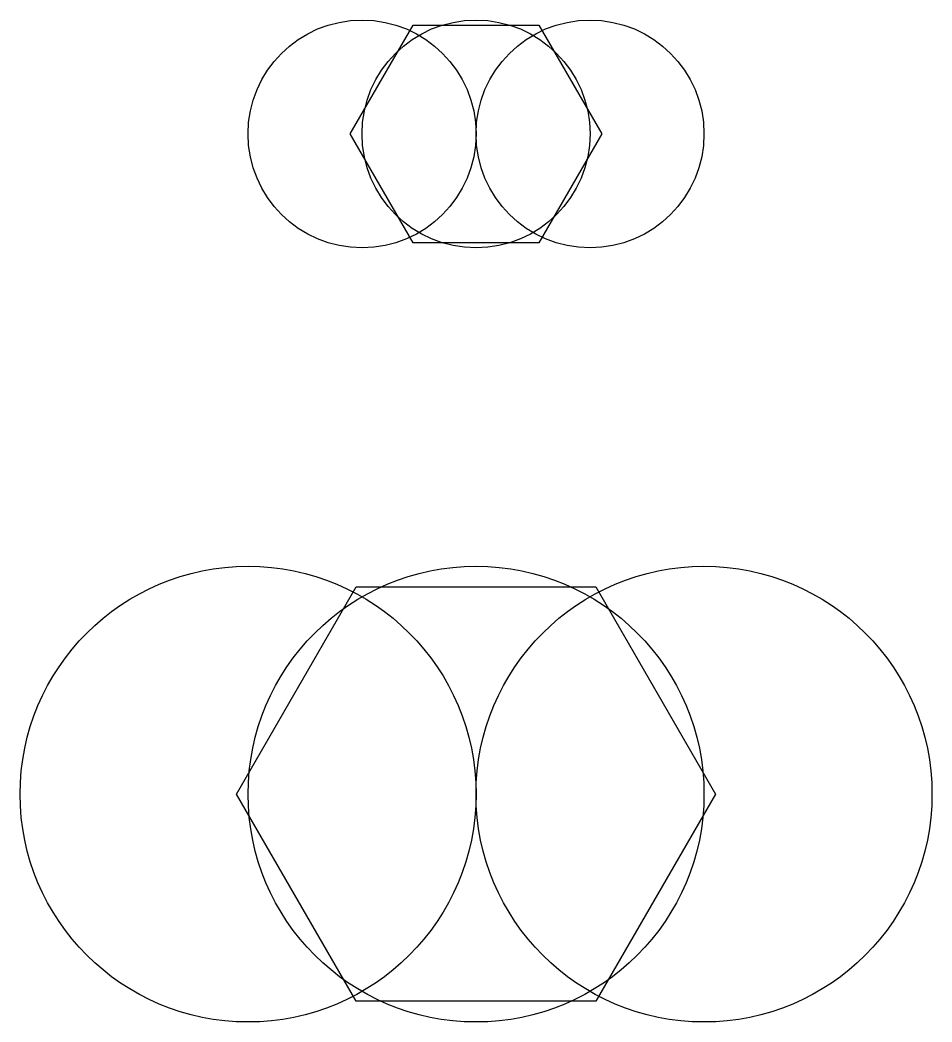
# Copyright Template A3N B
# Model space of a CAD drawing. Header units: millimetres. Extents: x 281.6 to 305.6, y -31 to -4.7.
import ezdxf

# ---------------------------------------------------------------- set-up
doc = ezdxf.new("R2010")
doc.units = ezdxf.units.MM
doc.header["$LTSCALE"] = 0.5
doc.layers.get('0').update_dxf_attribs({"color": 250})

msp = doc.modelspace()

# ---------------------------------------------------------------- linework, layer by layer
at = {"linetype": 'Continuous'}
for points in [[(291.987, -4.801), (295.294, -4.801), (296.948, -7.665), (295.294, -10.53), (291.987, -10.53), (290.333, -7.665), (291.987, -4.801)], [(290.491, -19.594), (296.791, -19.594), (299.941, -25.05), (296.791, -30.505), (290.491, -30.505), (287.341, -25.05), (290.491, -19.594)]]:
    msp.add_lwpolyline(points, dxfattribs=at)
for centre, radius in [((290.641, -7.665), 3), ((293.641, -7.665), 3), ((296.641, -7.665), 3), ((287.641, -25.05), 6), ((293.641, -25.05), 6), ((299.641, -25.05), 6)]:
    msp.add_circle(centre, radius, dxfattribs=at)

doc.saveas('drawing.dxf')
